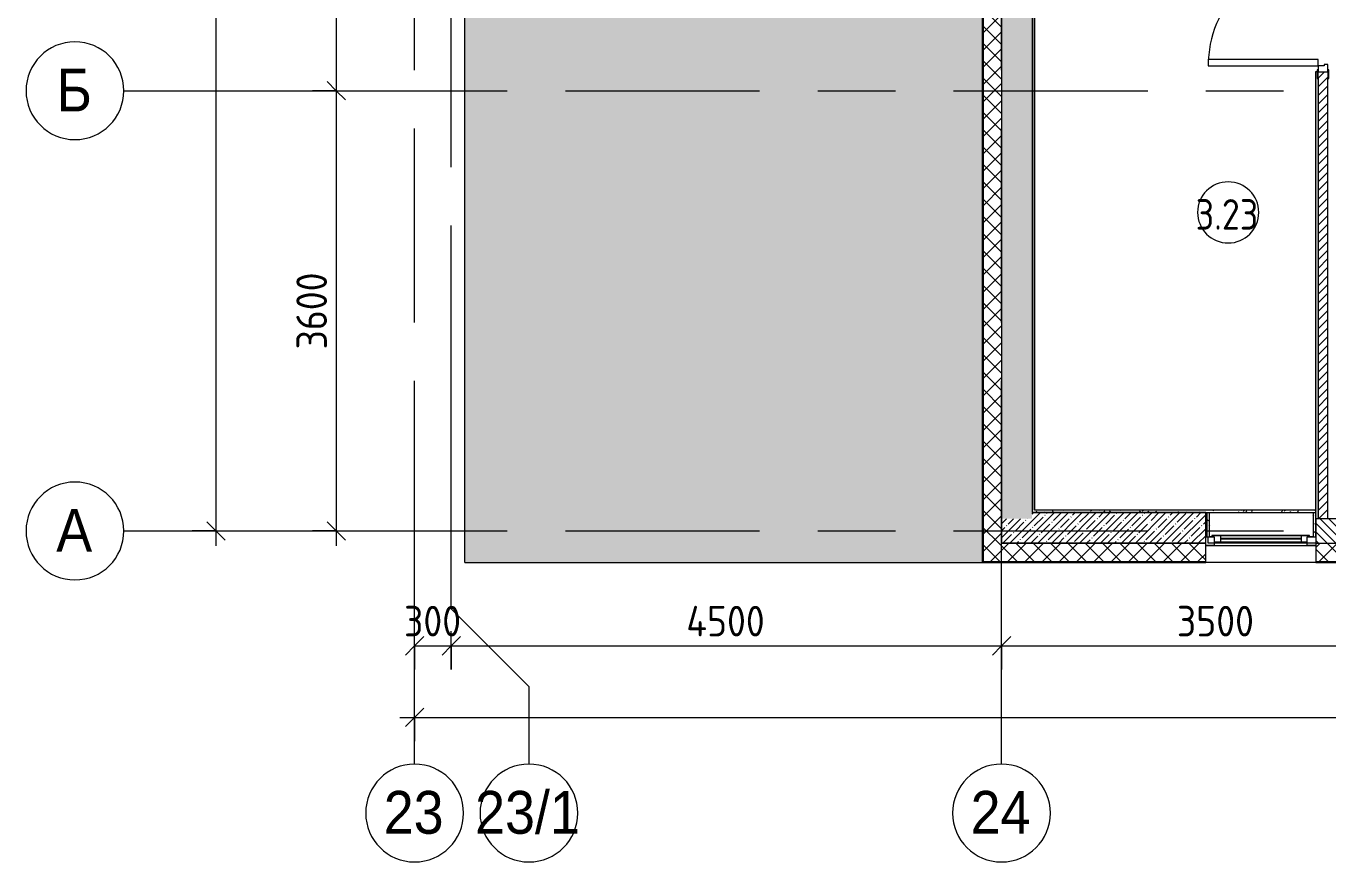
# Model space of a CAD drawing. Header units: millimetres. Extents: x 81382 to 274816, y -8553 to 29000.
# Drawn here: x 81382 to 92030, y -2706 to 4129 of the extents above; entities that cross this region are included whole.
import ezdxf

# ---------------------------------------------------------------- set-up
doc = ezdxf.new("R2010")
doc.units = ezdxf.units.MM
doc.linetypes.add('Осевая', pattern=[3175, 635, -476.25, 1587.5, -476.25])
for name, color, linetype, lineweight in [('A-ANNO-DIMS', 7, 'Continuous', 9), ('A-ANNO-DIMS-100', 7, 'Continuous', 9), ('A-AREA-IDEN', 7, 'Continuous', 9), ('A-DETL', 7, 'Continuous', 9), ('A-DETL-GENF', 7, 'Continuous', 9), ('A-GLAZ', 7, 'Continuous', 9), ('A-GLAZ-1', 7, 'Continuous', 13), ('A-WALL', 7, 'Continuous', 9), ('I-WALL', 7, 'Continuous', 9), ('Оси', 7, 'Continuous', 9), ('Оси-1', 7, 'Continuous', 20), ('Оси-2', 7, 'Осевая', 9)]:
    doc.layers.add(name, color=color, linetype=linetype, lineweight=lineweight)
for name, color, linetype, lineweight, true_color in [('A-DETL-GENF-1', 7, 'Continuous', 9, 0xd4d4d4), ('A-DOOR-1', 1, 'Continuous', 9, 0xff0000), ('A-DOOR-2', 1, 'Continuous', 13, 0xff0000), ('A-DOOR-FRAM-1', 1, 'Continuous', 13, 0xff0000), ('A-WALL-1', 7, 'Continuous', 9, 0x3c3c3c), ('A-WALL-FNSH-1', 7, 'Continuous', 9, 0x3c3c3c)]:
    doc.layers.add(name, color=color, linetype=linetype, lineweight=lineweight, true_color=true_color)
doc.styles.add('Arial', font='arial.ttf', dxfattribs={"width": 0.9, "height": 350})
doc.styles.add('GOST Common', font='GOST_Common.ttf', dxfattribs={"width": 0.9, "height": 250})
doc.styles.add('ISOCPEUR', font='isocpeur.ttf', dxfattribs={"width": 0.9, "height": 250})
doc.dimstyles.new('ISO-2_5_0_9К_БОЛЬШОЙ', dxfattribs={"dimscale": 304.8, "dimtxt": 248.995294, "dimasz": 0.492126, "dimexe": 0.393701, "dimexo": 0.984252, "dimgap": 0, "dimtad": 1, "dimdec": 0, "dimrnd": 10, "dimzin": 0, "dimdsep": 46, "dimtxsty": 'ISOCPEUR', "dimblk1": 'OBLIQUE', "dimblk2": 'OBLIQUE', "dimsah": 1, "dimcen": 0.09, "dimdle": 0.393701, "dimazin": 0, "dimtfac": 1, "dimtdec": 4, "dimtix": 1, "dimtmove": 0, "dimatfit": 3, "dimfxl": 1, "dimtvp": 1, "dimtolj": 1, "dimtzin": 0, "dimarcsym": 2})
pattern_1 = [(45, (0, 0), (-70.71068, 70.71068), []), (135, (0, 0), (-70.71068, -70.71068), [])]
pattern_2 = [(45, (0, 0), (-57.024626, 57.024626), []), (45, (57.025, 0), (-57.024626, 57.024626), [100.806, -20.161, 3.353, -16.808])]
pattern_3 = [(0, (0, 0), (121.92, 30.48), [10.058, -81.382, 10.058, -81.382, -487.68]), (0, (0, 0), (121.92, 30.48), [-182.88, 10.058, -172.822, 10.058, -81.382, -213.36]), (0, (0, 0), (121.92, 30.48), [-457.2, 10.058, -50.902, 10.058, -142.342]), (120, (45.72, 15.24), (-87.356454, 90.345817), [10.058, -81.382, 10.058, -81.382, -487.68]), (120, (45.72, 15.24), (-87.356454, 90.345817), [-182.88, 10.058, -172.822, 10.058, -81.382, -213.36]), (120, (45.72, 15.24), (-87.356454, 90.345817), [-457.2, 10.058, -50.902, 10.058, -142.342]), (240, (60.96, 76.2), (-34.563546, -120.825817), [10.058, -81.382, 10.058, -81.382, -487.68]), (240, (60.96, 76.2), (-34.563546, -120.825817), [-182.88, 10.058, -172.822, 10.058, -81.382, -213.36]), (240, (60.96, 76.2), (-34.563546, -120.825817), [-457.2, 10.058, -50.902, 10.058, -142.342])]

# ---------------------------------------------------------------- blocks, each defined once
blk = doc.blocks.new('110_Дверь_СКБ_2Ст - Д-5_п_ Из игровой в коридор-32215844-План заполнения дверных проемов 3 этажа в осях 23-33')
at = {"layer": 'A-DOOR-1'}
for centre, radius, start, end in [((-638, 40), 900, 0, 90), ((662, 40), 400, 90, 180)]:
    blk.add_arc(centre, radius, start, end, dxfattribs=at)
at = {"layer": 'A-DOOR-2'}
for p, q in [((-638, 940), (-638, 40)), ((-588, 940), (-638, 940)), ((-588, 40), (-588, 940)), ((662, 440), (612, 440)), ((612, 440), (612, 40)), ((662, 40), (662, 440)), ((-638, 40), (-588, 40)), ((612, 40), (662, 40))]:
    blk.add_line(p, q, dxfattribs=at)
at = {"layer": 'A-DOOR-FRAM-1'}
for p, q in [((-672, 48), (-742, 48)), ((-742, 48), (-742, 40)), ((-742, 40), (-672, 40)), ((-638, 40), (-688, 40)), ((-688, 40), (-688, -40)), ((-672, 40), (-672, 48)), ((-638, -10), (-638, 40)), ((662, 40), (662, -10)), ((712, 40), (662, 40)), ((768, 48), (698, 48)), ((698, 48), (698, 40)), ((698, 40), (768, 40)), ((712, -40), (712, 40)), ((768, 40), (768, 48)), ((-672, -40), (-742, -40)), ((-742, -40), (-742, -48)), ((-742, -48), (-672, -48)), ((-688, -40), (-628, -40)), ((-672, -39), (-688, -39)), ((-688, -39), (-688, -40)), ((-688, -40), (-672, -40)), ((-672, -40), (-672, -39)), ((-672, -48), (-672, -40)), ((-628, -10), (-638, -10)), ((-628, -40), (-628, -10)), ((662, -10), (652, -10)), ((652, -10), (652, -40)), ((652, -40), (712, -40)), ((712, -39), (698, -39)), ((698, -39), (698, -40)), ((698, -40), (712, -40)), ((768, -40), (698, -40)), ((698, -40), (698, -48)), ((698, -48), (768, -48)), ((712, -40), (712, -39)), ((768, -48), (768, -40))]:
    blk.add_line(p, q, dxfattribs=at)
blk = doc.blocks.new('120_Окно_СКБ_1Ст - 120_Окно_СКБ_1Ст 900х2500_h_ с форточкой-V3-План заполнения дверных проемов 3 этажа в осях 23-33')
at = {"layer": 'A-GLAZ'}
for p, q in [((450, -57), (-450, -57)), ((-430, -127), (-400, -127)), ((-330, -107), (330, -107)), ((330, -117), (-330, -117)), ((400, -127), (420, -127)), ((440, -127), (450, -127))]:
    blk.add_line(p, q, dxfattribs=at)
at = {"layer": 'A-GLAZ-1'}
for p, q in [((-450, -127), (-450, -57)), ((-450, -57), (-380, -57)), ((-380, -57), (-380, -127)), ((380, -87), (-380, -87)), ((-380, -87), (-380, -127)), ((-330, -137), (-330, -87)), ((330, -137), (330, -87)), ((380, -127), (380, -57)), ((380, -57), (450, -57)), ((380, -127), (380, -87)), ((450, -57), (450, -127)), ((-380, -127), (-450, -127)), ((-380, -127), (-400, -127)), ((-400, -127), (-400, -137)), ((-400, -137), (400, -137)), ((400, -137), (-400, -137)), ((450, -127), (380, -127)), ((400, -127), (380, -127)), ((400, -137), (400, -127))]:
    blk.add_line(p, q, dxfattribs=at)
blk = doc.blocks.new('DET_L_Линия разрыва - М100-30674062-План заполнения дверных проемов 3 этажа в осях 23-33')
at = {"layer": 'A-DETL-GENF'}
blk.add_line((27639, 0), (14119, 0), dxfattribs=at)
blk = doc.blocks.new('Ось сетки - D8-29747960-План заполнения дверных проемов 3 этажа в осях 23-33')
at = {"layer": 'Оси-1'}
for start, end in [(360, 180), (180, 360)]:
    blk.add_arc((0, 0), 4, start, end, dxfattribs=at)
blk = doc.blocks.new('Марка_Помещения - Номер-25198446-План заполнения дверных проемов 3 этажа в осях 23-33')
at = {"layer": 'A-AREA-IDEN'}
for start, end in [(360, 180), (180, 360)]:
    blk.add_arc((0, 0), 2.5, start, end, dxfattribs=at)
blk = doc.blocks.new('DIMBLOCK36-План заполнения дверных проемов 3 этажа в осях 23-33')
at = {"layer": 'A-ANNO-DIMS-100'}
for p, q in [((83725, 7800), (84039, 7800)), ((83919, 7800), (83725, 7800)), ((83919, 7800), (83919, 3600)), ((83725, 3600), (84039, 3600)), ((83919, 3600), (83725, 3600))]:
    blk.add_line(p, q, dxfattribs=at)
at = {"layer": 'A-ANNO-DIMS-100', "lineweight": 20}
for p, q in [((83919, 7800), (83844, 7875)), ((83919, 7800), (83994, 7725)), ((83919, 3600), (83844, 3675)), ((83919, 3600), (83994, 3525))]:
    blk.add_line(p, q, dxfattribs=at)
at = {"layer": 'A-ANNO-DIMS-100', "color": 0, "insert": (83593, 5372), "char_height": 250, "width": 787.21, "attachment_point": 1, "rotation": 90, "line_spacing_factor": 1.149209, "style": 'ISOCPEUR'}
blk.add_mtext('4200', dxfattribs=at)
blk = doc.blocks.new('_Oblique')
at = {"color": 0, "linetype": 'ByBlock', "lineweight": -2}
blk.add_line((-0.5, -0.5), (0.5, 0.5), dxfattribs=at)
blk = doc.blocks.new('DIMBLOCK37-План заполнения дверных проемов 3 этажа в осях 23-33')
at = {"layer": 'A-ANNO-DIMS-100', "lineweight": 20}
for p, q in [((83919, 3600), (83844, 3675)), ((83919, 3600), (83994, 3525)), ((83919, 0), (83844, 75)), ((83919, 0), (83994, -75))]:
    blk.add_line(p, q, dxfattribs=at)
at = {"layer": 'A-ANNO-DIMS-100'}
for p, q in [((83725, 3600), (84039, 3600)), ((83919, 3600), (83725, 3600)), ((83919, 3600), (83919, -120)), ((83725, 0), (84039, 0)), ((83919, 0), (83725, 0))]:
    blk.add_line(p, q, dxfattribs=at)
at = {"layer": 'A-ANNO-DIMS-100', "color": 0, "insert": (83593, 1484), "char_height": 250, "width": 758.48, "attachment_point": 1, "rotation": 90, "line_spacing_factor": 1.149209, "style": 'ISOCPEUR'}
blk.add_mtext('3600', dxfattribs=at)
blk = doc.blocks.new('DIMBLOCK38-План заполнения дверных проемов 3 этажа в осях 23-33')
at = {"layer": 'A-ANNO-DIMS-100', "lineweight": 20}
for p, q in [((82935, 27000), (82860, 27075)), ((82935, 27000), (83010, 26925)), ((82935, 0), (82860, 75)), ((82935, 0), (83010, -75))]:
    blk.add_line(p, q, dxfattribs=at)
at = {"layer": 'A-ANNO-DIMS-100'}
for p, q in [((82935, 27120), (82935, -120)), ((82741, 27000), (83055, 27000)), ((82935, 27000), (82741, 27000)), ((82741, 0), (83055, 0)), ((82935, 0), (82741, 0))]:
    blk.add_line(p, q, dxfattribs=at)
at = {"layer": 'A-ANNO-DIMS-100', "color": 0, "insert": (82609, 13105), "char_height": 250, "width": 948.1, "attachment_point": 1, "rotation": 90, "line_spacing_factor": 1.149209, "style": 'ISOCPEUR'}
blk.add_mtext('27000', dxfattribs=at)
blk = doc.blocks.new('DIMBLOCK39-План заполнения дверных проемов 3 этажа в осях 23-33')
at = {"layer": 'A-ANNO-DIMS-100'}
for p, q in [((84560, -1133), (84560, -819)), ((84860, -1133), (84860, -819)), ((84560, -939), (84860, -939)), ((84560, -939), (84560, -1133)), ((84860, -939), (84860, -1133))]:
    blk.add_line(p, q, dxfattribs=at)
at = {"layer": 'A-ANNO-DIMS-100', "lineweight": 20}
for p, q in [((84560, -939), (84485, -1014)), ((84560, -939), (84635, -864)), ((84860, -939), (84785, -1014)), ((84860, -939), (84935, -864))]:
    blk.add_line(p, q, dxfattribs=at)
at = {"layer": 'A-ANNO-DIMS-100', "color": 0, "insert": (84473, -612), "char_height": 250, "width": 568.86, "attachment_point": 1, "line_spacing_factor": 1.149209, "style": 'ISOCPEUR'}
blk.add_mtext('300', dxfattribs=at)
blk = doc.blocks.new('DIMBLOCK40-План заполнения дверных проемов 3 этажа в осях 23-33')
at = {"layer": 'A-ANNO-DIMS-100'}
for p, q in [((84860, -1133), (84860, -819)), ((89360, -1133), (89360, -819)), ((84860, -939), (89360, -939)), ((84860, -939), (84860, -1133)), ((89360, -939), (89360, -1133))]:
    blk.add_line(p, q, dxfattribs=at)
at = {"layer": 'A-ANNO-DIMS-100', "lineweight": 20}
for p, q in [((84860, -939), (84785, -1014)), ((84860, -939), (84935, -864)), ((89360, -939), (89285, -1014)), ((89360, -939), (89435, -864))]:
    blk.add_line(p, q, dxfattribs=at)
at = {"layer": 'A-ANNO-DIMS-100', "color": 0, "insert": (86782, -612), "char_height": 250, "width": 787.21, "attachment_point": 1, "line_spacing_factor": 1.149209, "style": 'ISOCPEUR'}
blk.add_mtext('4500', dxfattribs=at)
blk = doc.blocks.new('DIMBLOCK41-План заполнения дверных проемов 3 этажа в осях 23-33')
at = {"layer": 'A-ANNO-DIMS-100'}
for p, q in [((89360, -1133), (89360, -819)), ((92860, -1133), (92860, -819)), ((89360, -939), (92860, -939)), ((89360, -939), (89360, -1133)), ((92860, -939), (92860, -1133))]:
    blk.add_line(p, q, dxfattribs=at)
at = {"layer": 'A-ANNO-DIMS-100', "lineweight": 20}
for p, q in [((89360, -939), (89285, -1014)), ((89360, -939), (89435, -864)), ((92860, -939), (92785, -1014)), ((92860, -939), (92935, -864))]:
    blk.add_line(p, q, dxfattribs=at)
at = {"layer": 'A-ANNO-DIMS-100', "color": 0, "insert": (90794, -612), "char_height": 250, "width": 758.48, "attachment_point": 1, "line_spacing_factor": 1.149209, "style": 'ISOCPEUR'}
blk.add_mtext('3500', dxfattribs=at)
blk = doc.blocks.new('DIMBLOCK51-План заполнения дверных проемов 3 этажа в осях 23-33')
at = {"layer": 'A-ANNO-DIMS-100'}
for p, q in [((84560, -1718), (84560, -1404)), ((125010, -1718), (125010, -1404)), ((84440, -1524), (125130, -1524)), ((84560, -1524), (84560, -1718)), ((125010, -1524), (125010, -1718))]:
    blk.add_line(p, q, dxfattribs=at)
at = {"layer": 'A-ANNO-DIMS-100', "lineweight": 20}
for p, q in [((84560, -1524), (84635, -1449)), ((125010, -1524), (125085, -1449)), ((84560, -1524), (84485, -1599)), ((125010, -1524), (124935, -1599))]:
    blk.add_line(p, q, dxfattribs=at)
at = {"layer": 'A-ANNO-DIMS-100', "color": 0, "insert": (104366, -1197), "char_height": 250, "width": 1005.56, "attachment_point": 1, "line_spacing_factor": 1.149209, "style": 'ISOCPEUR'}
blk.add_mtext('40450', dxfattribs=at)

msp = doc.modelspace()

# ---------------------------------------------------------------- hatches: boundary and pattern name
at = {"layer": 'A-DETL-GENF-1'}
msp.add_hatch(color=256, dxfattribs=at).paths.add_polyline_path([(89203.5, -258), (89203.5, 10193), (84970.7, 10193), (84970.7, -258)])
at = {"layer": 'A-WALL'}
h = msp.add_hatch(dxfattribs=at)
h.set_pattern_fill('FP_1', color=256, style=0, pattern_type=2)
h.set_pattern_definition(pattern_1)
h.paths.add_polyline_path([(89210, -100), (89360, -100), (89360, 10392), (89210, 10392), (89210, 3119.4)])
h = msp.add_hatch(dxfattribs=at)
h.set_pattern_fill('FP_2', color=256, style=0, pattern_type=2)
h.set_pattern_definition([(135, (0, 0), (-35.35534, -35.35534), [])])
h.paths.add_polyline_path([(121430, -100), (121430, 100), (121130, 100), (121130, -100)])
h.paths.add_polyline_path([(119330, -100), (119330, 100), (118830, 100), (118830, -100)])
h.paths.add_polyline_path([(117030, -100), (117030, 100), (115980, 100), (115980, -100)])
h.paths.add_polyline_path([(113680, -100), (113680, 100), (113430, 100), (113430, -100)])
h.paths.add_polyline_path([(110730, -100), (111630, -100), (111630, 100), (110730, 100)])
h.paths.add_polyline_path([(109348.8, -100), (109830, -100), (109830, 100), (108930, 100), (108930, -100)])
h.paths.add_polyline_path([(106230, -100), (106230, 100), (105180, 100), (105180, -100), (106168.4, -100)])
h.paths.add_polyline_path([(102880, -100), (102880, 100), (102630, 100), (102630, -100)])
h.paths.add_polyline_path([(100830, -100), (101730, -100), (101730, 100), (100830, 100)])
h.paths.add_polyline_path([(98130, -100), (98130, 100), (97080, 100), (97080, -100), (97263.4, -100)])
h.paths.add_polyline_path([(94719.1, -100), (94780, -100), (94780, 100), (94530, 100), (94530, -100)])
h.paths.add_polyline_path([(92730, -100), (92730, 100), (91930, 100), (91930, -100), (92174.8, -100)])
h = msp.add_hatch(dxfattribs=at)
h.set_pattern_fill('FP_1', color=256, style=0, pattern_type=2)
h.set_pattern_definition(pattern_1)
h.paths.add_polyline_path([(125080, -250), (125080, -100), (123730, -100), (123730, -250)])
h.paths.add_polyline_path([(121430, -250), (121430, -100), (120230, -100), (120230, -250)])
h.paths.add_polyline_path([(119330, -250), (119330, -100), (117930, -100), (117930, -250)])
h.paths.add_polyline_path([(117030, -250), (117030, -100), (115980, -100), (115980, -250)])
h.paths.add_polyline_path([(112530, -250), (113680, -250), (113680, -100), (112530, -100)])
h.paths.add_polyline_path([(109830, -250), (109830, -100), (108930, -100), (108930, -250), (109348.8, -250)])
h.paths.add_polyline_path([(111630, -250), (111630, -100), (110730, -100), (110730, -250)])
h.paths.add_polyline_path([(108030, -250), (108030, -100), (107130, -100), (107130, -250), (107440.6, -250)])
h.paths.add_polyline_path([(106230, -250), (106230, -100), (105180, -100), (105180, -250), (106168.4, -250)])
h.paths.add_polyline_path([(102880, -250), (102880, -100), (100830, -100), (100830, -250), (102352, -250)])
h.paths.add_polyline_path([(99807.7, -250), (99930, -250), (99930, -100), (99030, -100), (99030, -250)])
h.paths.add_polyline_path([(97080, -250), (98130, -250), (98130, -100), (97080, -100)])
h.paths.add_polyline_path([(93630, -250), (94780, -250), (94780, -100), (93630, -100)])
h.paths.add_polyline_path([(91030, -250), (91030, -100), (89210, -100), (89210, -250), (90902.6, -250)])
h.paths.add_polyline_path([(92174.8, -250), (92730, -250), (92730, -100), (91930, -100), (91930, -250)])
at = {"layer": 'I-WALL'}
h = msp.add_hatch(dxfattribs=at)
h.set_pattern_fill('FP_35', color=256, style=0, pattern_type=2)
h.set_pattern_definition(pattern_3)
h.paths.add_polyline_path([(89630, 170), (89630, 10400), (89610, 10400), (89610, 170)])
h = msp.add_hatch(dxfattribs=at)
h.set_pattern_fill('FP_35', color=256, style=0, pattern_type=2)
h.set_pattern_definition(pattern_3)
h.paths.add_polyline_path([(91950, 100), (91950, 3700), (91942, 3700), (91942, 3755), (91930, 3755), (91930, 100)])
h.paths.add_polyline_path([(91942, 5155), (91942, 5210), (91950, 5210), (91950, 10400), (91930, 10400), (91930, 5155)])
h = msp.add_hatch(dxfattribs=at)
h.set_pattern_fill('FP_5', color=256, style=0, pattern_type=2)
h.set_pattern_definition([(45, (0, 0), (-35.35534, 35.35534), [])])
h.paths.add_polyline_path([(92030, 100), (92029, 3755), (91950, 3755), (91950, 100)])
h.paths.add_polyline_path([(91950, 5155), (92030, 5155), (92030, 10400), (91950, 10400), (91950, 5210)])
h = msp.add_hatch(dxfattribs=at)
h.set_pattern_fill('FP_4', color=256, style=0, pattern_type=2)
h.set_pattern_definition(pattern_2)
h.paths.add_polyline_path([(89360, 100), (89610, 100), (89610, 7700), (89360, 7700), (89360, 3119.4)])
h = msp.add_hatch(dxfattribs=at)
h.set_pattern_fill('FP_4', color=256, style=0, pattern_type=2)
h.set_pattern_definition(pattern_2)
h.paths.add_polyline_path([(89630.5, -100), (91030, -100), (91030, 150), (89610, 150), (89610, 100), (89360, 100), (89360, -100)])
h = msp.add_hatch(dxfattribs=at)
h.set_pattern_fill('FP_35', color=256, style=0, pattern_type=2)
h.set_pattern_definition(pattern_3)
h.paths.add_polyline_path([(91929, 150), (91930, 150), (91929, 170), (89610, 170), (89610, 150), (91538.7, 150)])
h = msp.add_hatch(dxfattribs=at)
h.set_pattern_fill('FP_35', color=256, style=0, pattern_type=2)
h.set_pattern_definition(pattern_3)
h.paths.add_polyline_path([(91060, -48), (91060, 150), (91040, 150), (91040, -48)])
h = msp.add_hatch(dxfattribs=at)
h.set_pattern_fill('FP_35', color=256, style=0, pattern_type=2)
h.set_pattern_definition(pattern_3)
h.paths.add_polyline_path([(91930, -48), (91930, 149.8), (91910, 149.8), (91910, -48)])

# ---------------------------------------------------------------- linework, layer by layer
at = {"layer": 'A-DETL'}
for p, q in [((89203.5, -258), (89203.5, 10193)), ((84970.7, -258), (89203.5, -258))]:
    msp.add_line(p, q, dxfattribs=at)
at = {"layer": 'A-WALL'}
for p, q in [((89207, 10395), (89207, -253)), ((89210, 10392), (89210, -250)), ((89630, 10380), (89630, 170)), ((91950, 3700), (91950, 100)), ((92030, 100), (92030, 3700)), ((91030, 150), (89610, 150)), ((89610, 150), (91930, 150)), ((91930, 170), (89630, 170)), ((91030, 100), (91040, 100)), ((91050.5, -100), (91050.5, -100)), ((91930, -100), (92730, -100)), ((91930, -100), (92730, -100)), ((89207, -253), (91030, -253)), ((89210, -250), (91030, -250)), ((91930, -258), (91030, -258)), ((91930, -250), (92730, -250)), ((91930, -253), (92730, -253))]:
    msp.add_line(p, q, dxfattribs=at)
at = {"layer": 'A-WALL-1'}
for p, q in [((89610, 10600), (89610, 150)), ((89360, 10400), (89360, -100)), ((91942, 3755), (91930, 3755)), ((91030, -100), (91030, 150)), ((91040, 150), (91040, -48)), ((91060, -48), (91060, 150)), ((91930, 149.8), (91910, 149.8)), ((91910, 149.8), (91910, -48)), ((91930, 100), (91930, 170)), ((91930, -48), (91930, 149.8)), ((92730, 100), (91930, 100)), ((91930, 100), (91930, -250)), ((91030, -100), (89360, -100)), ((89360, -100), (91030, -100)), ((91030, -250), (91030, -100)), ((91040, -48), (91060, -48)), ((91910, -48), (91930, -48))]:
    msp.add_line(p, q, dxfattribs=at)
at = {"layer": 'A-WALL-FNSH-1'}
for p, q in [((89631, 171), (89631, 10379)), ((91930, 3755), (91929, 3755)), ((91929, 3755), (91929, 171)), ((91930, 170), (91930, 3755)), ((91929, 171), (89631, 171)), ((91061, -48), (91061, 150)), ((91910, 149.8), (91909, 149.8)), ((91909, 149.8), (91909, -48)), ((91060, -48), (91061, -48)), ((91909, -48), (91910, -48)), ((89203.5, -258), (91030, -258)), ((91030, -258), (91030, -250)), ((91930, -250), (91930, -258)), ((91930, -258), (92730, -258))]:
    msp.add_line(p, q, dxfattribs=at)
at = {"layer": 'I-WALL'}
for p, q in [((91050.5, -100), (91050.5, -48)), ((91930, -100), (91050.5, -100))]:
    msp.add_line(p, q, dxfattribs=at)
at = {"layer": 'Оси'}
for p, q in [((82181.8, 3600), (84681.8, 3600)), ((84860, -636.3), (84860, 1863.7)), ((84560, -1906.3), (84560, 593.7)), ((89360, -1906.3), (89360, 593.7)), ((82181.8, 0), (84681.8, 0)), ((84860, -636.3), (85495, -1271.3)), ((85495, -1271.3), (85495, -1906.3))]:
    msp.add_line(p, q, dxfattribs=at)
at = {"layer": 'Оси-2'}
for p, q in [((84560, 593.7), (84560, 19415.1)), ((84860, 1863.7), (84860, 19415.1)), ((89360, 593.7), (89360, 18900)), ((84681.8, 3600), (122730, 3600)), ((84681.8, 0), (122730, 0))]:
    msp.add_line(p, q, dxfattribs=at)

# ---------------------------------------------------------------- block references
at = {"layer": 'A-AREA-IDEN', "xscale": 99.99999999999993, "yscale": 99.99999999999993, "zscale": 99.99999999999993}
msp.add_blockref('Марка_Помещения - Номер-25198446-План заполнения дверных проемов 3 этажа в осях 23-33', (91213.9, 2605), dxfattribs=at)
at = {"layer": 'A-DETL-GENF', "rotation": 270.0000000000003}
msp.add_blockref('DET_L_Линия разрыва - М100-30674062-План заполнения дверных проемов 3 этажа в осях 23-33', (84970.7, 27380.8), dxfattribs=at)
at = {"layer": 'A-DOOR-1', "rotation": 89.99999999999991}
msp.add_blockref('110_Дверь_СКБ_2Ст - Д-5_п_ Из игровой в коридор-32215844-План заполнения дверных проемов 3 этажа в осях 23-33', (91990, 4442.5), dxfattribs=at)
at = {"layer": 'A-GLAZ', "rotation": 180}
msp.add_blockref('120_Окно_СКБ_1Ст - 120_Окно_СКБ_1Ст 900х2500_h_ с форточкой-V3-План заполнения дверных проемов 3 этажа в осях 23-33', (91480, -175), dxfattribs=at)
at = {"layer": 'Оси-1', "xscale": 99.99999999999993, "yscale": 99.99999999999993, "zscale": 99.99999999999993, "rotation": 269.9999999999994}
for p in [(81781.8, 3600), (81781.8, 0)]:
    msp.add_blockref('Ось сетки - D8-29747960-План заполнения дверных проемов 3 этажа в осях 23-33', p, dxfattribs=at)
at = {"layer": 'Оси-1', "xscale": 99.99999999999993, "yscale": 99.99999999999993, "zscale": 99.99999999999993}
for p in [(84560, -2306.3), (85495, -2306.3), (89360, -2306.3)]:
    msp.add_blockref('Ось сетки - D8-29747960-План заполнения дверных проемов 3 этажа в осях 23-33', p, dxfattribs=at)

# ---------------------------------------------------------------- texts
at = {"layer": 'A-AREA-IDEN', "insert": (90948.1, 2713.6), "char_height": 250, "width": 663.797, "attachment_point": 1, "style": 'GOST Common'}
msp.add_mtext('3.23', dxfattribs=at)
at = {"layer": 'Оси', "char_height": 350, "attachment_point": 1, "style": 'Arial'}
for s, insert, width in [('\\fArial|b0|i0|c204|p34|;\\W.9;Б', (81632.2, 3781), 353.544), ('\\fArial|b0|i0|c204|p34|;\\W.9;А', (81629, 181), 360.759), ('23', (84307.4, -2125.6), 606.076), ('23/1', (85054.7, -2125.6), 1060.633), ('24', (89107.4, -2125.6), 606.076)]:
    msp.add_mtext(s, dxfattribs=dict(at, insert=insert, width=width))

# ---------------------------------------------------------------- dimensions: what is measured, and where the dimension line sits
at = {"layer": 'A-ANNO-DIMS'}
for base, p1, p2, override, picture, middle in [((82935.4, 0), (83041.5, 27000), (83041.5, 0), {"dimpost": '<>', "dimfxl": 26999.999823}, 'DIMBLOCK38-План заполнения дверных проемов 3 этажа в осях 23-33', (82810.4, 13500)), ((83919.2, 3600), (84025.3, 7800), (84025.3, 3600), {"dimpost": '<>', "dimfxl": 4200}, 'DIMBLOCK36-План заполнения дверных проемов 3 этажа в осях 23-33', (83794.2, 5700)), ((83919.2, 0), (84025.3, 3600), (84025.3, 0), {"dimpost": '<>', "dimfxl": 3600}, 'DIMBLOCK37-План заполнения дверных проемов 3 этажа в осях 23-33', (83794.2, 1800))]:
    dim = msp.add_linear_dim(base=base, p1=p1, p2=p2, angle=90, dimstyle='ISO-2_5_0_9К_БОЛЬШОЙ', override=override, dxfattribs=at)
    dim.commit()
    dim.dimension.update_dxf_attribs({"geometry": picture, "text_midpoint": middle})
for base, p1, p2, override, picture, middle in [((84860, -938.6), (84560, -832.6), (84860, -832.6), {"dimpost": '<>', "dimfxl": 300}, 'DIMBLOCK39-План заполнения дверных проемов 3 этажа в осях 23-33', (84710, -813.6)), ((89360, -938.6), (84860, -832.6), (89360, -832.6), {"dimpost": '<>', "dimfxl": 4500}, 'DIMBLOCK40-План заполнения дверных проемов 3 этажа в осях 23-33', (87110, -813.6)), ((92860, -938.6), (89360, -832.6), (92860, -832.6), {"dimpost": '<>', "dimfxl": 3500}, 'DIMBLOCK41-План заполнения дверных проемов 3 этажа в осях 23-33', (91110, -813.6)), ((125010, -1524), (84560, -1417.9), (125010, -1417.9), {"dimpost": '<>', "dimfxl": 40450}, 'DIMBLOCK51-План заполнения дверных проемов 3 этажа в осях 23-33', (104785, -1399))]:
    dim = msp.add_linear_dim(base=base, p1=p1, p2=p2, dimstyle='ISO-2_5_0_9К_БОЛЬШОЙ', override=override, dxfattribs=at)
    dim.commit()
    dim.dimension.update_dxf_attribs({"geometry": picture, "text_midpoint": middle})

doc.saveas('drawing.dxf')
